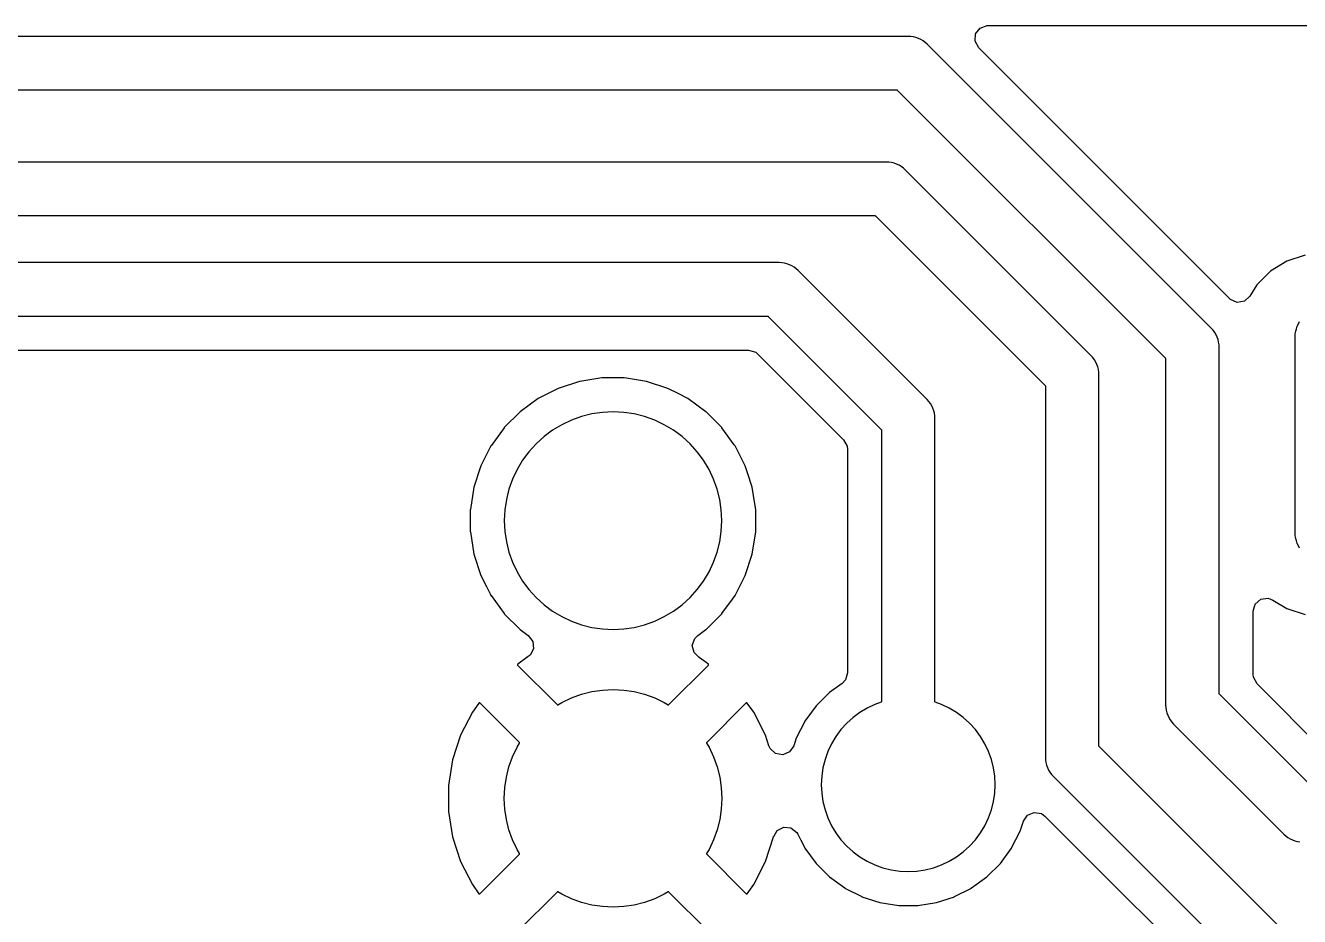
# Model space of a CAD drawing. Header units: metres. Extents: x 92.3 to 181.5, y -134.8 to -50.6.
# Drawn here: x 121.33 to 132.98, y -76.11 to -67.96 of the extents above; entities that cross this region are included whole.
import ezdxf

# ---------------------------------------------------------------- set-up
doc = ezdxf.new("R2010")
doc.units = ezdxf.units.M

msp = doc.modelspace()

# ---------------------------------------------------------------- linework, layer by layer
for points in [[(133.108, -74.933), (132.247, -74.072), (132.247, -74.071), (132.246, -74.071), (132.246, -74.071), (132.246, -74.071), (132.246, -74.071), (132.246, -74.071), (132.246, -74.071), (132.246, -74.071), (132.246, -74.071), (132.246, -74.071), (132.246, -74.071), (132.246, -74.071), (132.246, -74.07), (132.246, -74.07), (132.246, -74.07), (132.246, -74.07), (132.246, -74.07), (132.246, -74.07), (132.246, -74.07), (132.246, -74.07), (132.245, -74.07), (132.245, -74.07), (132.245, -74.07), (132.245, -74.069), (132.245, -74.069), (132.245, -74.069), (132.245, -74.069), (132.245, -74.069), (132.245, -74.069), (132.245, -74.069), (132.245, -74.069), (132.245, -74.069), (132.245, -74.069), (132.245, -74.068), (132.245, -74.068), (132.245, -74.068), (132.245, -74.068), (132.245, -74.068), (132.245, -74.068), (132.245, -70.9), (132.244, -70.876), (132.24, -70.852), (132.235, -70.829), (132.226, -70.806), (132.216, -70.784), (132.204, -70.764), (132.189, -70.744), (132.173, -70.727), (129.573, -68.127), (129.556, -68.111), (129.536, -68.096), (129.516, -68.084), (129.494, -68.074), (129.471, -68.065), (129.448, -68.06), (129.424, -68.056), (129.4, -68.055), (109.06, -68.055)], [(133.031, -70.056), (132.864, -70.111), (132.864, -70.111), (132.864, -70.111), (132.864, -70.111), (132.864, -70.111), (132.864, -70.111), (132.864, -70.111), (132.864, -70.111), (132.864, -70.111), (132.864, -70.111), (132.864, -70.111), (132.864, -70.111), (132.863, -70.111), (132.863, -70.111), (132.863, -70.111), (132.714, -70.203), (132.714, -70.204), (132.714, -70.204), (132.714, -70.204), (132.714, -70.204), (132.714, -70.204), (132.714, -70.204), (132.713, -70.204), (132.713, -70.204), (132.713, -70.204), (132.713, -70.204), (132.713, -70.204), (132.589, -70.328), (132.589, -70.328), (132.589, -70.328), (132.589, -70.328), (132.589, -70.328), (132.589, -70.329), (132.589, -70.329), (132.589, -70.329), (132.589, -70.329), (132.589, -70.329), (132.589, -70.329), (132.588, -70.329), (132.525, -70.432), (132.475, -70.477), (132.409, -70.488), (132.347, -70.461), (132.339, -70.454), (130.045, -68.159), (130.012, -68.1), (130.017, -68.033), (130.057, -67.979), (130.121, -67.956), (130.128, -67.956), (134.37, -67.956)], [(109.164, -68.545), (129.296, -68.545), (129.297, -68.545), (129.297, -68.545), (129.297, -68.545), (129.297, -68.545), (129.297, -68.545), (129.297, -68.545), (129.297, -68.545), (129.297, -68.545), (129.297, -68.545), (129.297, -68.545), (129.297, -68.545), (129.298, -68.545), (129.298, -68.545), (129.298, -68.545), (129.298, -68.545), (129.298, -68.545), (129.298, -68.545), (129.298, -68.545), (129.298, -68.546), (129.298, -68.546), (129.298, -68.546), (129.299, -68.546), (129.299, -68.546), (129.299, -68.546), (129.299, -68.546), (129.299, -68.546), (129.299, -68.546), (129.299, -68.546), (129.299, -68.546), (129.299, -68.546), (129.299, -68.546), (129.299, -68.546), (129.299, -68.546), (129.3, -68.546), (129.3, -68.546), (129.3, -68.546), (129.3, -68.546), (129.3, -68.547), (129.3, -68.547), (131.753, -71), (131.753, -71), (131.754, -71), (131.754, -71), (131.754, -71), (131.754, -71), (131.754, -71.001), (131.754, -71.001), (131.754, -71.001), (131.754, -71.001), (131.754, -71.001), (131.754, -71.001), (131.754, -71.001), (131.754, -71.001), (131.754, -71.001), (131.754, -71.001), (131.754, -71.001), (131.754, -71.001), (131.754, -71.002), (131.754, -71.002), (131.754, -71.002), (131.755, -71.002), (131.755, -71.002), (131.755, -71.002), (131.755, -71.002), (131.755, -71.002), (131.755, -71.002), (131.755, -71.002), (131.755, -71.003), (131.755, -71.003), (131.755, -71.003), (131.755, -71.003), (131.755, -71.003), (131.755, -71.003), (131.755, -71.003), (131.755, -71.003), (131.755, -71.003), (131.755, -71.003), (131.755, -71.003), (131.755, -71.004), (131.755, -74.171), (131.756, -74.196), (131.76, -74.219), (131.765, -74.243), (131.774, -74.265), (131.784, -74.287), (131.796, -74.308), (131.811, -74.327), (131.827, -74.345), (132.835, -75.353), (132.853, -75.369), (132.872, -75.384), (132.893, -75.396), (132.915, -75.406), (132.937, -75.415), (132.961, -75.42), (132.984, -75.424)], [(132.79, -76.193), (131.147, -74.55), (131.147, -74.55), (131.146, -74.55), (131.146, -74.55), (131.146, -74.55), (131.146, -74.55), (131.146, -74.549), (131.146, -74.549), (131.146, -74.549), (131.146, -74.549), (131.146, -74.549), (131.146, -74.549), (131.146, -74.549), (131.146, -74.549), (131.146, -74.549), (131.146, -74.549), (131.146, -74.549), (131.146, -74.549), (131.146, -74.548), (131.146, -74.548), (131.146, -74.548), (131.145, -74.548), (131.145, -74.548), (131.145, -74.548), (131.145, -74.548), (131.145, -74.548), (131.145, -74.548), (131.145, -74.548), (131.145, -74.547), (131.145, -74.547), (131.145, -74.547), (131.145, -74.547), (131.145, -74.547), (131.145, -74.547), (131.145, -74.547), (131.145, -74.547), (131.145, -74.547), (131.145, -74.547), (131.145, -74.547), (131.145, -74.546), (131.145, -71.15), (131.144, -71.126), (131.14, -71.102), (131.135, -71.079), (131.126, -71.056), (131.116, -71.034), (131.104, -71.014), (131.089, -70.994), (131.073, -70.977), (129.373, -69.277), (129.356, -69.261), (129.336, -69.246), (129.316, -69.234), (129.294, -69.224), (129.271, -69.215), (129.248, -69.21), (129.224, -69.206), (129.2, -69.205), (109.29, -69.205)], [(109.394, -69.695), (129.096, -69.695), (129.097, -69.695), (129.097, -69.695), (129.097, -69.695), (129.097, -69.695), (129.097, -69.695), (129.097, -69.695), (129.097, -69.695), (129.097, -69.695), (129.097, -69.695), (129.097, -69.695), (129.097, -69.695), (129.098, -69.695), (129.098, -69.695), (129.098, -69.695), (129.098, -69.695), (129.098, -69.695), (129.098, -69.695), (129.098, -69.695), (129.098, -69.696), (129.098, -69.696), (129.098, -69.696), (129.099, -69.696), (129.099, -69.696), (129.099, -69.696), (129.099, -69.696), (129.099, -69.696), (129.099, -69.696), (129.099, -69.696), (129.099, -69.696), (129.099, -69.696), (129.099, -69.696), (129.099, -69.696), (129.099, -69.696), (129.1, -69.696), (129.1, -69.696), (129.1, -69.696), (129.1, -69.696), (129.1, -69.697), (129.1, -69.697), (130.653, -71.25), (130.653, -71.25), (130.654, -71.25), (130.654, -71.25), (130.654, -71.25), (130.654, -71.25), (130.654, -71.251), (130.654, -71.251), (130.654, -71.251), (130.654, -71.251), (130.654, -71.251), (130.654, -71.251), (130.654, -71.251), (130.654, -71.251), (130.654, -71.251), (130.654, -71.251), (130.654, -71.251), (130.654, -71.251), (130.654, -71.252), (130.654, -71.252), (130.654, -71.252), (130.655, -71.252), (130.655, -71.252), (130.655, -71.252), (130.655, -71.252), (130.655, -71.252), (130.655, -71.252), (130.655, -71.252), (130.655, -71.253), (130.655, -71.253), (130.655, -71.253), (130.655, -71.253), (130.655, -71.253), (130.655, -71.253), (130.655, -71.253), (130.655, -71.253), (130.655, -71.253), (130.655, -71.253), (130.655, -71.253), (130.655, -71.254), (130.655, -74.65), (130.656, -74.674), (130.66, -74.698), (130.665, -74.721), (130.674, -74.744), (130.684, -74.766), (130.696, -74.786), (130.711, -74.806), (130.727, -74.823), (132.517, -76.613)], [(110.414, -70.615), (128.116, -70.615), (128.117, -70.615), (128.117, -70.615), (128.117, -70.615), (128.117, -70.615), (128.117, -70.615), (128.117, -70.615), (128.117, -70.615), (128.117, -70.615), (128.117, -70.615), (128.117, -70.615), (128.117, -70.615), (128.118, -70.615), (128.118, -70.615), (128.118, -70.615), (128.118, -70.615), (128.118, -70.615), (128.118, -70.615), (128.118, -70.615), (128.118, -70.616), (128.118, -70.616), (128.118, -70.616), (128.119, -70.616), (128.119, -70.616), (128.119, -70.616), (128.119, -70.616), (128.119, -70.616), (128.119, -70.616), (128.119, -70.616), (128.119, -70.616), (128.119, -70.616), (128.119, -70.616), (128.119, -70.616), (128.119, -70.616), (128.12, -70.616), (128.12, -70.616), (128.12, -70.616), (128.12, -70.616), (128.12, -70.617), (128.12, -70.617), (129.153, -71.65), (129.153, -71.65), (129.154, -71.65), (129.154, -71.65), (129.154, -71.65), (129.154, -71.65), (129.154, -71.651), (129.154, -71.651), (129.154, -71.651), (129.154, -71.651), (129.154, -71.651), (129.154, -71.651), (129.154, -71.651), (129.154, -71.651), (129.154, -71.651), (129.154, -71.651), (129.154, -71.651), (129.154, -71.651), (129.154, -71.652), (129.154, -71.652), (129.154, -71.652), (129.155, -71.652), (129.155, -71.652), (129.155, -71.652), (129.155, -71.652), (129.155, -71.652), (129.155, -71.652), (129.155, -71.652), (129.155, -71.653), (129.155, -71.653), (129.155, -71.653), (129.155, -71.653), (129.155, -71.653), (129.155, -71.653), (129.155, -71.653), (129.155, -71.653), (129.155, -71.653), (129.155, -71.653), (129.155, -71.653), (129.155, -71.654), (129.155, -74.141), (129.155, -74.141), (129.155, -74.141), (129.155, -74.141), (129.155, -74.141), (129.155, -74.141), (129.155, -74.141), (129.155, -74.141), (129.155, -74.142), (129.155, -74.142), (129.155, -74.142), (129.155, -74.142), (129.155, -74.142), (129.155, -74.142), (129.155, -74.142), (129.155, -74.142), (129.155, -74.142), (129.155, -74.142), (129.155, -74.143), (129.155, -74.143), (129.154, -74.143), (129.154, -74.143), (129.154, -74.143), (129.154, -74.143), (129.154, -74.143), (129.154, -74.143), (129.154, -74.143), (129.154, -74.143), (129.154, -74.144), (129.154, -74.144), (129.154, -74.144), (129.154, -74.144), (129.154, -74.144), (129.154, -74.144), (129.154, -74.144), (129.154, -74.144), (129.154, -74.144), (129.154, -74.144), (129.153, -74.144), (129.153, -74.144), (129.153, -74.145), (129.153, -74.145), (129.153, -74.145), (129.153, -74.145), (129.153, -74.145), (129.153, -74.145), (129.153, -74.145), (129.153, -74.145), (129.153, -74.145), (129.153, -74.145), (129.152, -74.145), (129.152, -74.145), (129.152, -74.145), (129.152, -74.145), (129.152, -74.145), (129.152, -74.145), (129.152, -74.145), (129.152, -74.145), (129.152, -74.145), (129.152, -74.146), (129.152, -74.146), (129.152, -74.146), (129.096, -74.166), (129.025, -74.199), (128.958, -74.239), (128.896, -74.285), (128.838, -74.338), (128.785, -74.396), (128.739, -74.458), (128.699, -74.525), (128.666, -74.596), (128.639, -74.669), (128.62, -74.745), (128.609, -74.822), (128.605, -74.9), (128.609, -74.978), (128.62, -75.055), (128.639, -75.131), (128.666, -75.204), (128.699, -75.275), (128.739, -75.342), (128.785, -75.404), (128.838, -75.462), (128.896, -75.515), (128.958, -75.561), (129.025, -75.601), (129.096, -75.634), (129.169, -75.661), (129.245, -75.68), (129.322, -75.691), (129.4, -75.695), (129.478, -75.691), (129.555, -75.68), (129.631, -75.661), (129.704, -75.634), (129.775, -75.601), (129.842, -75.561), (129.904, -75.515), (129.962, -75.462), (130.015, -75.404), (130.061, -75.342), (130.101, -75.275), (130.134, -75.204), (130.161, -75.131), (130.18, -75.055), (130.191, -74.978), (130.195, -74.9), (130.191, -74.822), (130.18, -74.745), (130.161, -74.669), (130.134, -74.596), (130.101, -74.525), (130.061, -74.458), (130.015, -74.396), (129.962, -74.338), (129.904, -74.285), (129.842, -74.239), (129.775, -74.199), (129.704, -74.166), (129.648, -74.146), (129.648, -74.146), (129.648, -74.146), (129.648, -74.145), (129.648, -74.145), (129.648, -74.145), (129.648, -74.145), (129.648, -74.145), (129.648, -74.145), (129.648, -74.145), (129.648, -74.145), (129.648, -74.145), (129.647, -74.145), (129.647, -74.145), (129.647, -74.145), (129.647, -74.145), (129.647, -74.145), (129.647, -74.145), (129.647, -74.145), (129.647, -74.145), (129.647, -74.145), (129.647, -74.145), (129.647, -74.144), (129.647, -74.144), (129.646, -74.144), (129.646, -74.144), (129.646, -74.144), (129.646, -74.144), (129.646, -74.144), (129.646, -74.144), (129.646, -74.144), (129.646, -74.144), (129.646, -74.144), (129.646, -74.144), (129.646, -74.143), (129.646, -74.143), (129.646, -74.143), (129.646, -74.143), (129.646, -74.143), (129.646, -74.143), (129.646, -74.143), (129.646, -74.143), (129.645, -74.143), (129.645, -74.143), (129.645, -74.142), (129.645, -74.142), (129.645, -74.142), (129.645, -74.142), (129.645, -74.142), (129.645, -74.142), (129.645, -74.142), (129.645, -74.142), (129.645, -74.142), (129.645, -74.142), (129.645, -74.141), (129.645, -74.141), (129.645, -74.141), (129.645, -74.141), (129.645, -74.141), (129.645, -74.141), (129.645, -74.141), (129.645, -74.141), (129.645, -71.55), (129.644, -71.526), (129.64, -71.502), (129.635, -71.479), (129.626, -71.456), (129.616, -71.434), (129.604, -71.414), (129.589, -71.394), (129.573, -71.377), (128.393, -70.197), (128.376, -70.181), (128.356, -70.166), (128.336, -70.154), (128.314, -70.144), (128.291, -70.135), (128.268, -70.13), (128.244, -70.126), (128.22, -70.125), (110.31, -70.125)], [(132.981, -72.736), (132.969, -72.715), (132.959, -72.694), (132.951, -72.671), (132.945, -72.648), (132.941, -72.624), (132.94, -72.6), (132.94, -70.8), (132.941, -70.776), (132.945, -70.752), (132.951, -70.729), (132.959, -70.706), (132.969, -70.685), (132.981, -70.664)], [(110.59, -70.926), (127.94, -70.926), (128.005, -70.945), (128.025, -70.961), (128.809, -71.745), (128.842, -71.805), (128.844, -71.83), (128.844, -73.876), (128.825, -73.941), (128.795, -73.973), (128.68, -74.057), (128.68, -74.057), (128.68, -74.057), (128.68, -74.057), (128.68, -74.057), (128.68, -74.057), (128.68, -74.057), (128.68, -74.057), (128.68, -74.057), (128.68, -74.057), (128.557, -74.18), (128.557, -74.18), (128.557, -74.18), (128.557, -74.18), (128.557, -74.18), (128.557, -74.18), (128.557, -74.18), (128.557, -74.18), (128.557, -74.18), (128.557, -74.18), (128.516, -74.236), (128.455, -74.32), (128.455, -74.32), (128.455, -74.32), (128.455, -74.321), (128.455, -74.321), (128.455, -74.321), (128.454, -74.321), (128.454, -74.321), (128.454, -74.321), (128.454, -74.321), (128.376, -74.475), (128.376, -74.475), (128.376, -74.475), (128.376, -74.475), (128.376, -74.475), (128.376, -74.475), (128.376, -74.475), (128.376, -74.475), (128.376, -74.476), (128.375, -74.476), (128.375, -74.476), (128.375, -74.476), (128.375, -74.476), (128.375, -74.476), (128.375, -74.476), (128.375, -74.476), (128.375, -74.476), (128.353, -74.544), (128.315, -74.6), (128.253, -74.626), (128.187, -74.615), (128.138, -74.569), (128.126, -74.545), (128.095, -74.448), (128.095, -74.448), (128.095, -74.447), (128.095, -74.447), (128.095, -74.447), (128.095, -74.447), (128.095, -74.447), (128.095, -74.447), (128.095, -74.447), (128.095, -74.447), (127.987, -74.237), (127.987, -74.236), (127.987, -74.236), (127.987, -74.236), (127.987, -74.236), (127.987, -74.236), (127.987, -74.236), (127.987, -74.236), (127.987, -74.236), (127.987, -74.236), (127.927, -74.153), (127.927, -74.153), (127.927, -74.153), (127.927, -74.153), (127.927, -74.153), (127.926, -74.153), (127.926, -74.153), (127.926, -74.152), (127.926, -74.152), (127.926, -74.152), (127.926, -74.152), (127.926, -74.152), (127.926, -74.152), (127.926, -74.152), (127.926, -74.152), (127.926, -74.152), (127.926, -74.152), (127.926, -74.152), (127.925, -74.152), (127.925, -74.152), (127.925, -74.152), (127.925, -74.152), (127.925, -74.152), (127.925, -74.151), (127.925, -74.151), (127.925, -74.151), (127.925, -74.151), (127.925, -74.151), (127.925, -74.151), (127.925, -74.151), (127.924, -74.151), (127.924, -74.151), (127.924, -74.151), (127.924, -74.151), (127.924, -74.151), (127.924, -74.151), (127.924, -74.151), (127.924, -74.151), (127.924, -74.151), (127.924, -74.151), (127.924, -74.151), (127.923, -74.151), (127.923, -74.151), (127.923, -74.151), (127.923, -74.151), (127.923, -74.151), (127.923, -74.151), (127.923, -74.151), (127.923, -74.151), (127.923, -74.151), (127.923, -74.151), (127.922, -74.151), (127.922, -74.151), (127.922, -74.151), (127.922, -74.151), (127.922, -74.151), (127.922, -74.151), (127.922, -74.151), (127.922, -74.151), (127.922, -74.151), (127.922, -74.151), (127.921, -74.151), (127.921, -74.151), (127.921, -74.151), (127.921, -74.151), (127.921, -74.151), (127.921, -74.151), (127.921, -74.151), (127.921, -74.151), (127.921, -74.151), (127.921, -74.151), (127.921, -74.151), (127.92, -74.151), (127.92, -74.151), (127.92, -74.151), (127.92, -74.152), (127.92, -74.152), (127.92, -74.152), (127.92, -74.152), (127.92, -74.152), (127.92, -74.152), (127.92, -74.152), (127.92, -74.152), (127.919, -74.152), (127.919, -74.152), (127.919, -74.152), (127.919, -74.152), (127.919, -74.152), (127.919, -74.152), (127.557, -74.514), (127.557, -74.515), (127.557, -74.515), (127.557, -74.515), (127.557, -74.515), (127.557, -74.515), (127.557, -74.515), (127.557, -74.515), (127.557, -74.515), (127.556, -74.515), (127.556, -74.515), (127.556, -74.515), (127.556, -74.515), (127.556, -74.515), (127.556, -74.516), (127.556, -74.516), (127.556, -74.516), (127.556, -74.516), (127.556, -74.516), (127.556, -74.516), (127.556, -74.516), (127.556, -74.516), (127.556, -74.516), (127.556, -74.516), (127.556, -74.516), (127.556, -74.517), (127.556, -74.517), (127.556, -74.517), (127.556, -74.517), (127.556, -74.517), (127.556, -74.517), (127.556, -74.517), (127.556, -74.517), (127.556, -74.517), (127.556, -74.517), (127.556, -74.518), (127.556, -74.518), (127.556, -74.518), (127.556, -74.518), (127.556, -74.518), (127.556, -74.518), (127.556, -74.518), (127.556, -74.518), (127.556, -74.518), (127.556, -74.519), (127.556, -74.519), (127.556, -74.519), (127.556, -74.519), (127.556, -74.519), (127.556, -74.519), (127.556, -74.519), (127.556, -74.519), (127.556, -74.519), (127.556, -74.519), (127.556, -74.52), (127.556, -74.52), (127.556, -74.52), (127.556, -74.52), (127.556, -74.52), (127.556, -74.52), (127.556, -74.52), (127.556, -74.52), (127.556, -74.52), (127.556, -74.52), (127.556, -74.52), (127.556, -74.52), (127.556, -74.521), (127.578, -74.556), (127.619, -74.644), (127.652, -74.736), (127.676, -74.831), (127.69, -74.927), (127.695, -75.025), (127.69, -75.123), (127.676, -75.219), (127.652, -75.314), (127.619, -75.406), (127.578, -75.494), (127.556, -75.529), (127.556, -75.53), (127.556, -75.53), (127.556, -75.53), (127.556, -75.53), (127.556, -75.53), (127.556, -75.53), (127.556, -75.53), (127.556, -75.53), (127.556, -75.53), (127.556, -75.53), (127.556, -75.53), (127.556, -75.531), (127.556, -75.531), (127.556, -75.531), (127.556, -75.531), (127.556, -75.531), (127.556, -75.531), (127.556, -75.531), (127.556, -75.531), (127.556, -75.531), (127.556, -75.531), (127.556, -75.531), (127.556, -75.532), (127.556, -75.532), (127.556, -75.532), (127.556, -75.532), (127.556, -75.532), (127.556, -75.532), (127.556, -75.532), (127.556, -75.532), (127.556, -75.532), (127.556, -75.532), (127.556, -75.533), (127.556, -75.533), (127.556, -75.533), (127.556, -75.533), (127.556, -75.533), (127.556, -75.533), (127.556, -75.533), (127.556, -75.533), (127.556, -75.533), (127.556, -75.533), (127.556, -75.533), (127.556, -75.534), (127.556, -75.534), (127.556, -75.534), (127.556, -75.534), (127.556, -75.534), (127.556, -75.534), (127.556, -75.534), (127.556, -75.534), (127.556, -75.534), (127.556, -75.534), (127.556, -75.534), (127.556, -75.534), (127.556, -75.535), (127.556, -75.535), (127.556, -75.535), (127.556, -75.535), (127.556, -75.535), (127.557, -75.535), (127.557, -75.535), (127.557, -75.535), (127.557, -75.535), (127.557, -75.535), (127.557, -75.535), (127.557, -75.535), (127.557, -75.535), (127.557, -75.536), (127.919, -75.898), (127.919, -75.898), (127.919, -75.898), (127.919, -75.898), (127.919, -75.898), (127.919, -75.898), (127.92, -75.898), (127.92, -75.898), (127.92, -75.898), (127.92, -75.898), (127.92, -75.898), (127.92, -75.898), (127.92, -75.898), (127.92, -75.898), (127.92, -75.899), (127.92, -75.899), (127.92, -75.899), (127.921, -75.899), (127.921, -75.899), (127.921, -75.899), (127.921, -75.899), (127.921, -75.899), (127.921, -75.899), (127.921, -75.899), (127.921, -75.899), (127.921, -75.899), (127.921, -75.899), (127.921, -75.899), (127.922, -75.899), (127.922, -75.899), (127.922, -75.899), (127.922, -75.899), (127.922, -75.899), (127.922, -75.899), (127.922, -75.899), (127.922, -75.899), (127.922, -75.899), (127.922, -75.899), (127.923, -75.899), (127.923, -75.899), (127.923, -75.899), (127.923, -75.899), (127.923, -75.899), (127.923, -75.899), (127.923, -75.899), (127.923, -75.899), (127.923, -75.899), (127.923, -75.899), (127.924, -75.899), (127.924, -75.899), (127.924, -75.899), (127.924, -75.899), (127.924, -75.899), (127.924, -75.899), (127.924, -75.899), (127.924, -75.899), (127.924, -75.899), (127.924, -75.899), (127.924, -75.899), (127.925, -75.899), (127.925, -75.899), (127.925, -75.899), (127.925, -75.899), (127.925, -75.899), (127.925, -75.899), (127.925, -75.899), (127.925, -75.898), (127.925, -75.898), (127.925, -75.898), (127.925, -75.898), (127.925, -75.898), (127.926, -75.898), (127.926, -75.898), (127.926, -75.898), (127.926, -75.898), (127.926, -75.898), (127.926, -75.898), (127.926, -75.898), (127.926, -75.898), (127.926, -75.898), (127.926, -75.898), (127.926, -75.898), (127.926, -75.897), (127.926, -75.897), (127.927, -75.897), (127.927, -75.897), (127.927, -75.897), (127.927, -75.897), (127.927, -75.897), (127.927, -75.897), (127.987, -75.814), (127.987, -75.814), (127.987, -75.814), (127.987, -75.814), (127.987, -75.814), (127.987, -75.814), (127.987, -75.814), (127.987, -75.814), (127.987, -75.814), (127.987, -75.814), (127.987, -75.814), (127.987, -75.813), (128.095, -75.603), (128.095, -75.603), (128.095, -75.603), (128.095, -75.603), (128.095, -75.603), (128.095, -75.603), (128.095, -75.603), (128.095, -75.603), (128.095, -75.602), (128.095, -75.602), (128.168, -75.376), (128.168, -75.376), (128.168, -75.376), (128.169, -75.376), (128.169, -75.376), (128.169, -75.376), (128.169, -75.376), (128.169, -75.376), (128.169, -75.376), (128.169, -75.376), (128.169, -75.376), (128.169, -75.376), (128.169, -75.376), (128.169, -75.376), (128.169, -75.375), (128.169, -75.375), (128.17, -75.375), (128.17, -75.375), (128.17, -75.375), (128.17, -75.375), (128.17, -75.375), (128.17, -75.375), (128.17, -75.375), (128.17, -75.375), (128.17, -75.375), (128.17, -75.375), (128.17, -75.374), (128.201, -75.32), (128.261, -75.289), (128.327, -75.295), (128.381, -75.337), (128.39, -75.352), (128.418, -75.407), (128.454, -75.479), (128.454, -75.479), (128.454, -75.479), (128.454, -75.479), (128.455, -75.479), (128.455, -75.479), (128.455, -75.479), (128.455, -75.48), (128.455, -75.48), (128.455, -75.48), (128.557, -75.62), (128.557, -75.62), (128.557, -75.62), (128.557, -75.62), (128.557, -75.62), (128.557, -75.62), (128.557, -75.62), (128.557, -75.62), (128.557, -75.62), (128.557, -75.62), (128.68, -75.743), (128.68, -75.743), (128.68, -75.743), (128.68, -75.743), (128.68, -75.743), (128.68, -75.743), (128.68, -75.743), (128.68, -75.743), (128.68, -75.743), (128.68, -75.743), (128.82, -75.845), (128.82, -75.845), (128.82, -75.845), (128.821, -75.845), (128.821, -75.845), (128.821, -75.845), (128.821, -75.846), (128.821, -75.846), (128.821, -75.846), (128.821, -75.846), (128.975, -75.924), (128.975, -75.924), (128.975, -75.924), (128.976, -75.924), (128.976, -75.924), (128.976, -75.924), (128.976, -75.925), (128.976, -75.925), (128.976, -75.925), (128.976, -75.925), (129.141, -75.978), (129.141, -75.978), (129.141, -75.978), (129.141, -75.978), (129.141, -75.978), (129.141, -75.978), (129.141, -75.978), (129.141, -75.978), (129.141, -75.978), (129.142, -75.978), (129.313, -76.005), (129.313, -76.005), (129.313, -76.005), (129.313, -76.006), (129.313, -76.006), (129.313, -76.006), (129.313, -76.006), (129.313, -76.006), (129.313, -76.006), (129.313, -76.006), (129.487, -76.006), (129.487, -76.006), (129.487, -76.006), (129.487, -76.006), (129.487, -76.006), (129.487, -76.006), (129.487, -76.006), (129.487, -76.005), (129.487, -76.005), (129.487, -76.005), (129.658, -75.978), (129.659, -75.978), (129.659, -75.978), (129.659, -75.978), (129.659, -75.978), (129.659, -75.978), (129.659, -75.978), (129.659, -75.978), (129.659, -75.978), (129.659, -75.978), (129.824, -75.925), (129.824, -75.925), (129.824, -75.925), (129.824, -75.925), (129.824, -75.924), (129.824, -75.924), (129.824, -75.924), (129.825, -75.924), (129.825, -75.924), (129.825, -75.924), (129.979, -75.846), (129.979, -75.846), (129.979, -75.846), (129.979, -75.846), (129.979, -75.845), (129.979, -75.845), (129.979, -75.845), (129.98, -75.845), (129.98, -75.845), (129.98, -75.845), (130.12, -75.743), (130.12, -75.743), (130.12, -75.743), (130.12, -75.743), (130.12, -75.743), (130.12, -75.743), (130.12, -75.743), (130.12, -75.743), (130.12, -75.743), (130.12, -75.743), (130.243, -75.62), (130.243, -75.62), (130.243, -75.62), (130.243, -75.62), (130.243, -75.62), (130.243, -75.62), (130.243, -75.62), (130.243, -75.62), (130.243, -75.62), (130.243, -75.62), (130.345, -75.48), (130.345, -75.48), (130.345, -75.48), (130.345, -75.479), (130.345, -75.479), (130.345, -75.479), (130.346, -75.479), (130.346, -75.479), (130.346, -75.479), (130.346, -75.479), (130.424, -75.325), (130.424, -75.325), (130.424, -75.325), (130.424, -75.324), (130.424, -75.324), (130.424, -75.324), (130.425, -75.324), (130.425, -75.324), (130.425, -75.324), (130.425, -75.324), (130.454, -75.235), (130.492, -75.179), (130.553, -75.153), (130.62, -75.164), (130.651, -75.187), (132.348, -76.884)], [(125.913, -73.737), (125.911, -73.738), (125.911, -73.738), (125.911, -73.738), (125.911, -73.738), (125.911, -73.738), (125.828, -73.798), (125.828, -73.798), (125.828, -73.798), (125.828, -73.799), (125.828, -73.799), (125.828, -73.799), (125.827, -73.799), (125.827, -73.799), (125.827, -73.799), (125.827, -73.799), (125.827, -73.799), (125.827, -73.799), (125.827, -73.799), (125.827, -73.799), (125.827, -73.799), (125.827, -73.799), (125.827, -73.799), (125.827, -73.799), (125.827, -73.8), (125.827, -73.8), (125.827, -73.8), (125.827, -73.8), (125.827, -73.8), (125.826, -73.8), (125.826, -73.8), (125.826, -73.8), (125.826, -73.8), (125.826, -73.8), (125.826, -73.8), (125.826, -73.801), (125.826, -73.801), (125.826, -73.801), (125.826, -73.801), (125.826, -73.801), (125.826, -73.801), (125.826, -73.801), (125.826, -73.801), (125.826, -73.801), (125.826, -73.801), (125.826, -73.801), (125.826, -73.801), (125.826, -73.802), (125.826, -73.802), (125.826, -73.802), (125.826, -73.802), (125.826, -73.802), (125.826, -73.802), (125.826, -73.802), (125.826, -73.802), (125.826, -73.802), (125.826, -73.802), (125.826, -73.803), (125.826, -73.803), (125.826, -73.803), (125.826, -73.803), (125.826, -73.803), (125.826, -73.803), (125.826, -73.803), (125.826, -73.803), (125.826, -73.803), (125.826, -73.803), (125.826, -73.803), (125.826, -73.804), (125.826, -73.804), (125.826, -73.804), (125.826, -73.804), (125.826, -73.804), (125.826, -73.804), (125.826, -73.804), (125.826, -73.804), (125.826, -73.804), (125.826, -73.804), (125.826, -73.805), (125.826, -73.805), (125.826, -73.805), (125.826, -73.805), (125.827, -73.805), (125.827, -73.805), (125.827, -73.805), (125.827, -73.805), (125.827, -73.805), (125.827, -73.805), (125.827, -73.805), (125.827, -73.805), (125.827, -73.806), (125.827, -73.806), (125.827, -73.806), (125.827, -73.806), (125.827, -73.806), (125.827, -73.806), (126.189, -74.168), (126.19, -74.168), (126.19, -74.168), (126.19, -74.168), (126.19, -74.168), (126.19, -74.168), (126.19, -74.168), (126.19, -74.168), (126.19, -74.168), (126.19, -74.169), (126.19, -74.169), (126.19, -74.169), (126.19, -74.169), (126.19, -74.169), (126.191, -74.169), (126.191, -74.169), (126.191, -74.169), (126.191, -74.169), (126.191, -74.169), (126.191, -74.169), (126.191, -74.169), (126.191, -74.169), (126.191, -74.169), (126.191, -74.169), (126.191, -74.169), (126.191, -74.169), (126.192, -74.169), (126.192, -74.169), (126.192, -74.169), (126.192, -74.169), (126.192, -74.169), (126.192, -74.169), (126.192, -74.169), (126.192, -74.169), (126.192, -74.169), (126.192, -74.169), (126.192, -74.169), (126.193, -74.169), (126.193, -74.169), (126.193, -74.169), (126.193, -74.169), (126.193, -74.169), (126.193, -74.169), (126.193, -74.169), (126.193, -74.169), (126.193, -74.169), (126.193, -74.169), (126.194, -74.169), (126.194, -74.169), (126.194, -74.169), (126.194, -74.169), (126.194, -74.169), (126.194, -74.169), (126.194, -74.169), (126.194, -74.169), (126.194, -74.169), (126.194, -74.169), (126.194, -74.169), (126.195, -74.169), (126.195, -74.169), (126.195, -74.169), (126.195, -74.169), (126.195, -74.169), (126.195, -74.169), (126.195, -74.169), (126.195, -74.169), (126.195, -74.169), (126.195, -74.169), (126.195, -74.169), (126.196, -74.169), (126.231, -74.147), (126.319, -74.106), (126.411, -74.073), (126.506, -74.049), (126.602, -74.035), (126.7, -74.03), (126.798, -74.035), (126.894, -74.049), (126.989, -74.073), (127.081, -74.106), (127.169, -74.147), (127.204, -74.169), (127.205, -74.169), (127.205, -74.169), (127.205, -74.169), (127.205, -74.169), (127.205, -74.169), (127.205, -74.169), (127.205, -74.169), (127.205, -74.169), (127.205, -74.169), (127.205, -74.169), (127.205, -74.169), (127.206, -74.169), (127.206, -74.169), (127.206, -74.169), (127.206, -74.169), (127.206, -74.169), (127.206, -74.169), (127.206, -74.169), (127.206, -74.169), (127.206, -74.169), (127.206, -74.169), (127.206, -74.169), (127.207, -74.169), (127.207, -74.169), (127.207, -74.169), (127.207, -74.169), (127.207, -74.169), (127.207, -74.169), (127.207, -74.169), (127.207, -74.169), (127.207, -74.169), (127.207, -74.169), (127.208, -74.169), (127.208, -74.169), (127.208, -74.169), (127.208, -74.169), (127.208, -74.169), (127.208, -74.169), (127.208, -74.169), (127.208, -74.169), (127.208, -74.169), (127.208, -74.169), (127.208, -74.169), (127.209, -74.169), (127.209, -74.169), (127.209, -74.169), (127.209, -74.169), (127.209, -74.169), (127.209, -74.169), (127.209, -74.169), (127.209, -74.169), (127.209, -74.169), (127.209, -74.169), (127.209, -74.169), (127.209, -74.169), (127.21, -74.169), (127.21, -74.169), (127.21, -74.169), (127.21, -74.169), (127.21, -74.169), (127.21, -74.168), (127.21, -74.168), (127.21, -74.168), (127.21, -74.168), (127.21, -74.168), (127.21, -74.168), (127.21, -74.168), (127.21, -74.168), (127.211, -74.168), (127.573, -73.806), (127.573, -73.806), (127.573, -73.806), (127.573, -73.806), (127.573, -73.806), (127.573, -73.806), (127.573, -73.805), (127.573, -73.805), (127.573, -73.805), (127.573, -73.805), (127.573, -73.805), (127.573, -73.805), (127.573, -73.805), (127.573, -73.805), (127.573, -73.805), (127.573, -73.805), (127.574, -73.805), (127.574, -73.805), (127.574, -73.804), (127.574, -73.804), (127.574, -73.804), (127.574, -73.804), (127.574, -73.804), (127.574, -73.804), (127.574, -73.804), (127.574, -73.804), (127.574, -73.804), (127.574, -73.804), (127.574, -73.803), (127.574, -73.803), (127.574, -73.803), (127.574, -73.803), (127.574, -73.803), (127.574, -73.803), (127.574, -73.803), (127.574, -73.803), (127.574, -73.803), (127.574, -73.803), (127.574, -73.803), (127.574, -73.802), (127.574, -73.802), (127.574, -73.802), (127.574, -73.802), (127.574, -73.802), (127.574, -73.802), (127.574, -73.802), (127.574, -73.802), (127.574, -73.802), (127.574, -73.802), (127.574, -73.801), (127.574, -73.801), (127.574, -73.801), (127.574, -73.801), (127.574, -73.801), (127.574, -73.801), (127.574, -73.801), (127.574, -73.801), (127.574, -73.801), (127.574, -73.801), (127.574, -73.801), (127.574, -73.801), (127.574, -73.8), (127.574, -73.8), (127.574, -73.8), (127.574, -73.8), (127.574, -73.8), (127.574, -73.8), (127.573, -73.8), (127.573, -73.8), (127.573, -73.8), (127.573, -73.8), (127.573, -73.8), (127.573, -73.799), (127.573, -73.799), (127.573, -73.799), (127.573, -73.799), (127.573, -73.799), (127.573, -73.799), (127.573, -73.799), (127.573, -73.799), (127.573, -73.799), (127.573, -73.799), (127.573, -73.799), (127.573, -73.799), (127.572, -73.799), (127.572, -73.799), (127.572, -73.799), (127.572, -73.798), (127.572, -73.798), (127.572, -73.798), (127.489, -73.738), (127.489, -73.738), (127.489, -73.738), (127.489, -73.738), (127.489, -73.738), (127.488, -73.737), (127.488, -73.737), (127.488, -73.737), (127.488, -73.737), (127.488, -73.737), (127.488, -73.737), (127.488, -73.737), (127.488, -73.737), (127.488, -73.736), (127.487, -73.736), (127.487, -73.736), (127.487, -73.736), (127.487, -73.736), (127.487, -73.736), (127.487, -73.736), (127.487, -73.736), (127.487, -73.736), (127.487, -73.736), (127.487, -73.736), (127.487, -73.735), (127.487, -73.735), (127.487, -73.735), (127.487, -73.735), (127.487, -73.735), (127.487, -73.735), (127.487, -73.735), (127.487, -73.735), (127.487, -73.735), (127.487, -73.735), (127.486, -73.735), (127.486, -73.735), (127.486, -73.735), (127.442, -73.692), (127.425, -73.627), (127.447, -73.564), (127.475, -73.536), (127.549, -73.482), (127.55, -73.481), (127.55, -73.481), (127.55, -73.481), (127.55, -73.481), (127.55, -73.481), (127.55, -73.481), (127.551, -73.481), (127.551, -73.481), (127.551, -73.481), (127.551, -73.481), (127.696, -73.336), (127.696, -73.336), (127.696, -73.336), (127.696, -73.336), (127.696, -73.335), (127.696, -73.335), (127.696, -73.335), (127.696, -73.335), (127.696, -73.335), (127.696, -73.335), (127.793, -73.202), (127.816, -73.17), (127.816, -73.169), (127.816, -73.169), (127.816, -73.169), (127.817, -73.169), (127.817, -73.169), (127.817, -73.169), (127.817, -73.169), (127.817, -73.169), (127.817, -73.169), (127.91, -72.986), (127.91, -72.986), (127.91, -72.986), (127.91, -72.986), (127.91, -72.986), (127.91, -72.986), (127.91, -72.986), (127.91, -72.986), (127.91, -72.986), (127.91, -72.986), (127.973, -72.791), (127.973, -72.791), (127.973, -72.791), (127.973, -72.791), (127.973, -72.791), (127.973, -72.791), (127.973, -72.791), (127.973, -72.791), (127.973, -72.79), (127.973, -72.79), (128.005, -72.588), (128.005, -72.588), (128.005, -72.588), (128.005, -72.588), (128.005, -72.588), (128.005, -72.588), (128.005, -72.588), (128.005, -72.588), (128.005, -72.587), (128.005, -72.587), (128.005, -72.383), (128.005, -72.383), (128.005, -72.382), (128.005, -72.382), (128.005, -72.382), (128.005, -72.382), (128.005, -72.382), (128.005, -72.382), (128.005, -72.382), (128.005, -72.382), (127.998, -72.332), (127.973, -72.18), (127.973, -72.18), (127.973, -72.179), (127.973, -72.179), (127.973, -72.179), (127.973, -72.179), (127.973, -72.179), (127.973, -72.179), (127.973, -72.179), (127.973, -72.179), (127.931, -72.048), (127.91, -71.984), (127.91, -71.984), (127.91, -71.984), (127.91, -71.984), (127.91, -71.984), (127.91, -71.984), (127.91, -71.984), (127.91, -71.984), (127.91, -71.984), (127.857, -71.881), (127.817, -71.801), (127.817, -71.801), (127.817, -71.801), (127.817, -71.801), (127.817, -71.801), (127.817, -71.801), (127.816, -71.801), (127.816, -71.801), (127.816, -71.801), (127.816, -71.8), (127.809, -71.79), (127.696, -71.635), (127.696, -71.635), (127.696, -71.635), (127.696, -71.635), (127.696, -71.635), (127.696, -71.635), (127.696, -71.634), (127.696, -71.634), (127.696, -71.634), (127.696, -71.634), (127.551, -71.489), (127.551, -71.489), (127.551, -71.489), (127.551, -71.489), (127.55, -71.489), (127.55, -71.489), (127.55, -71.489), (127.55, -71.489), (127.55, -71.489), (127.55, -71.489), (127.385, -71.369), (127.385, -71.369), (127.384, -71.369), (127.384, -71.369), (127.384, -71.369), (127.384, -71.368), (127.384, -71.368), (127.384, -71.368), (127.384, -71.368), (127.384, -71.368), (127.384, -71.368), (127.295, -71.323), (127.201, -71.275), (127.201, -71.275), (127.201, -71.275), (127.201, -71.275), (127.201, -71.275), (127.201, -71.275), (127.201, -71.275), (127.201, -71.275), (127.201, -71.275), (127.201, -71.275), (127.006, -71.212), (127.006, -71.212), (127.006, -71.212), (127.006, -71.212), (127.006, -71.212), (127.006, -71.212), (127.006, -71.212), (127.006, -71.212), (127.005, -71.212), (127.005, -71.212), (126.822, -71.182), (126.803, -71.18), (126.803, -71.18), (126.803, -71.18), (126.803, -71.18), (126.803, -71.18), (126.803, -71.18), (126.803, -71.18), (126.803, -71.18), (126.802, -71.18), (126.802, -71.18), (126.598, -71.18), (126.598, -71.18), (126.597, -71.18), (126.597, -71.18), (126.597, -71.18), (126.597, -71.18), (126.597, -71.18), (126.597, -71.18), (126.597, -71.18), (126.597, -71.18), (126.578, -71.182), (126.395, -71.212), (126.395, -71.212), (126.394, -71.212), (126.394, -71.212), (126.394, -71.212), (126.394, -71.212), (126.394, -71.212), (126.394, -71.212), (126.394, -71.212), (126.394, -71.212), (126.199, -71.275), (126.199, -71.275), (126.199, -71.275), (126.199, -71.275), (126.199, -71.275), (126.199, -71.275), (126.199, -71.275), (126.199, -71.275), (126.199, -71.275), (126.199, -71.275), (126.016, -71.368), (126.016, -71.368), (126.016, -71.368), (126.016, -71.368), (126.016, -71.368), (126.016, -71.368), (126.016, -71.369), (126.016, -71.369), (126.016, -71.369), (126.015, -71.369), (125.85, -71.489), (125.85, -71.489), (125.85, -71.489), (125.85, -71.489), (125.85, -71.489), (125.85, -71.489), (125.849, -71.489), (125.849, -71.489), (125.849, -71.489), (125.849, -71.489), (125.704, -71.634), (125.704, -71.634), (125.704, -71.634), (125.704, -71.634), (125.704, -71.635), (125.704, -71.635), (125.704, -71.635), (125.704, -71.635), (125.704, -71.635), (125.704, -71.635), (125.584, -71.8), (125.584, -71.801), (125.584, -71.801), (125.584, -71.801), (125.583, -71.801), (125.583, -71.801), (125.583, -71.801), (125.583, -71.801), (125.583, -71.801), (125.583, -71.801), (125.49, -71.984), (125.49, -71.984), (125.49, -71.984), (125.49, -71.984), (125.49, -71.984), (125.49, -71.984), (125.49, -71.984), (125.49, -71.984), (125.49, -71.984), (125.49, -71.984), (125.427, -72.179), (125.427, -72.179), (125.427, -72.179), (125.427, -72.179), (125.427, -72.179), (125.427, -72.179), (125.427, -72.179), (125.427, -72.179), (125.427, -72.18), (125.427, -72.18), (125.395, -72.382), (125.395, -72.382), (125.395, -72.382), (125.394, -72.382), (125.394, -72.382), (125.394, -72.382), (125.394, -72.382), (125.394, -72.382), (125.394, -72.383), (125.394, -72.383), (125.394, -72.587), (125.394, -72.587), (125.394, -72.588), (125.394, -72.588), (125.394, -72.588), (125.394, -72.588), (125.394, -72.588), (125.395, -72.588), (125.395, -72.588), (125.395, -72.588), (125.427, -72.79), (125.427, -72.79), (125.427, -72.791), (125.427, -72.791), (125.427, -72.791), (125.427, -72.791), (125.427, -72.791), (125.427, -72.791), (125.427, -72.791), (125.427, -72.791), (125.49, -72.986), (125.49, -72.986), (125.49, -72.986), (125.49, -72.986), (125.49, -72.986), (125.49, -72.986), (125.49, -72.986), (125.49, -72.986), (125.49, -72.986), (125.49, -72.986), (125.541, -73.087), (125.576, -73.154), (125.583, -73.169), (125.583, -73.169), (125.583, -73.169), (125.583, -73.169), (125.583, -73.169), (125.583, -73.169), (125.584, -73.169), (125.584, -73.169), (125.584, -73.169), (125.584, -73.17), (125.704, -73.335), (125.704, -73.335), (125.704, -73.335), (125.704, -73.335), (125.704, -73.335), (125.704, -73.335), (125.704, -73.336), (125.704, -73.336), (125.704, -73.336), (125.704, -73.336), (125.849, -73.481), (125.849, -73.481), (125.849, -73.481), (125.849, -73.481), (125.85, -73.481), (125.85, -73.481), (125.85, -73.481), (125.85, -73.481), (125.85, -73.481), (125.85, -73.481), (125.925, -73.536), (125.967, -73.589), (125.972, -73.656), (125.941, -73.716), (125.915, -73.735), (125.915, -73.735), (125.914, -73.735), (125.914, -73.735), (125.914, -73.735), (125.914, -73.735), (125.914, -73.735), (125.914, -73.735), (125.914, -73.735), (125.914, -73.736), (125.914, -73.736), (125.914, -73.736), (125.914, -73.736), (125.914, -73.736), (125.914, -73.736), (125.914, -73.736), (125.914, -73.736), (125.913, -73.736), (125.913, -73.736), (125.913, -73.736), (125.913, -73.736), (125.913, -73.736), (125.913, -73.737), (125.913, -73.737)], [(127.695, -72.485), (127.69, -72.387), (127.676, -72.291), (127.652, -72.196), (127.619, -72.104), (127.578, -72.016), (127.527, -71.932), (127.469, -71.854), (127.404, -71.781), (127.331, -71.716), (127.253, -71.658), (127.169, -71.607), (127.081, -71.566), (126.989, -71.533), (126.894, -71.509), (126.798, -71.495), (126.7, -71.49), (126.602, -71.495), (126.506, -71.509), (126.411, -71.533), (126.319, -71.566), (126.231, -71.607), (126.147, -71.658), (126.069, -71.716), (125.996, -71.781), (125.931, -71.854), (125.873, -71.932), (125.822, -72.016), (125.781, -72.104), (125.748, -72.196), (125.724, -72.291), (125.71, -72.387), (125.705, -72.485), (125.71, -72.583), (125.724, -72.679), (125.748, -72.774), (125.781, -72.866), (125.822, -72.954), (125.873, -73.038), (125.931, -73.116), (125.996, -73.189), (126.069, -73.254), (126.147, -73.312), (126.231, -73.363), (126.319, -73.404), (126.411, -73.437), (126.506, -73.461), (126.602, -73.475), (126.7, -73.48), (126.798, -73.475), (126.894, -73.461), (126.989, -73.437), (127.081, -73.404), (127.169, -73.363), (127.253, -73.312), (127.331, -73.254), (127.404, -73.189), (127.469, -73.116), (127.527, -73.038), (127.578, -72.954), (127.619, -72.866), (127.652, -72.774), (127.676, -72.679), (127.69, -72.583), (127.695, -72.485)], [(133.203, -74.589), (132.591, -73.977), (132.558, -73.917), (132.556, -73.892), (132.556, -73.313), (132.575, -73.248), (132.625, -73.204), (132.692, -73.194), (132.737, -73.211), (132.863, -73.289), (132.863, -73.289), (132.863, -73.289), (132.864, -73.289), (132.864, -73.289), (132.864, -73.289), (132.864, -73.289), (132.864, -73.289), (132.864, -73.289), (132.864, -73.289), (132.864, -73.289), (132.864, -73.289), (132.864, -73.289), (132.864, -73.289), (133.031, -73.344)], [(125.843, -75.535), (125.843, -75.535), (125.843, -75.535), (125.843, -75.535), (125.843, -75.535), (125.843, -75.535), (125.843, -75.535), (125.843, -75.535), (125.843, -75.535), (125.844, -75.535), (125.844, -75.535), (125.844, -75.535), (125.844, -75.535), (125.844, -75.535), (125.844, -75.534), (125.844, -75.534), (125.844, -75.534), (125.844, -75.534), (125.844, -75.534), (125.844, -75.534), (125.844, -75.534), (125.844, -75.534), (125.844, -75.534), (125.844, -75.534), (125.844, -75.534), (125.844, -75.534), (125.844, -75.533), (125.844, -75.533), (125.844, -75.533), (125.844, -75.533), (125.844, -75.533), (125.844, -75.533), (125.844, -75.533), (125.844, -75.533), (125.844, -75.533), (125.844, -75.533), (125.844, -75.533), (125.844, -75.532), (125.844, -75.532), (125.844, -75.532), (125.844, -75.532), (125.844, -75.532), (125.844, -75.532), (125.844, -75.532), (125.844, -75.532), (125.844, -75.532), (125.844, -75.532), (125.844, -75.531), (125.844, -75.531), (125.844, -75.531), (125.844, -75.531), (125.844, -75.531), (125.844, -75.531), (125.844, -75.531), (125.844, -75.531), (125.844, -75.531), (125.844, -75.531), (125.844, -75.531), (125.844, -75.53), (125.844, -75.53), (125.844, -75.53), (125.844, -75.53), (125.844, -75.53), (125.844, -75.53), (125.844, -75.53), (125.844, -75.53), (125.844, -75.53), (125.844, -75.53), (125.844, -75.53), (125.844, -75.529), (125.822, -75.494), (125.781, -75.406), (125.748, -75.314), (125.724, -75.219), (125.71, -75.123), (125.705, -75.025), (125.71, -74.927), (125.724, -74.831), (125.748, -74.736), (125.781, -74.644), (125.822, -74.556), (125.844, -74.521), (125.844, -74.52), (125.844, -74.52), (125.844, -74.52), (125.844, -74.52), (125.844, -74.52), (125.844, -74.52), (125.844, -74.52), (125.844, -74.52), (125.844, -74.52), (125.844, -74.52), (125.844, -74.52), (125.844, -74.519), (125.844, -74.519), (125.844, -74.519), (125.844, -74.519), (125.844, -74.519), (125.844, -74.519), (125.844, -74.519), (125.844, -74.519), (125.844, -74.519), (125.844, -74.519), (125.844, -74.519), (125.844, -74.518), (125.844, -74.518), (125.844, -74.518), (125.844, -74.518), (125.844, -74.518), (125.844, -74.518), (125.844, -74.518), (125.844, -74.518), (125.844, -74.518), (125.844, -74.518), (125.844, -74.517), (125.844, -74.517), (125.844, -74.517), (125.844, -74.517), (125.844, -74.517), (125.844, -74.517), (125.844, -74.517), (125.844, -74.517), (125.844, -74.517), (125.844, -74.517), (125.844, -74.517), (125.844, -74.516), (125.844, -74.516), (125.844, -74.516), (125.844, -74.516), (125.844, -74.516), (125.844, -74.516), (125.844, -74.516), (125.844, -74.516), (125.844, -74.516), (125.844, -74.516), (125.844, -74.516), (125.844, -74.516), (125.844, -74.515), (125.844, -74.515), (125.844, -74.515), (125.844, -74.515), (125.844, -74.515), (125.843, -74.515), (125.843, -74.515), (125.843, -74.515), (125.843, -74.515), (125.843, -74.515), (125.843, -74.515), (125.843, -74.515), (125.843, -74.515), (125.843, -74.514), (125.481, -74.152), (125.481, -74.152), (125.481, -74.152), (125.481, -74.152), (125.481, -74.152), (125.481, -74.152), (125.48, -74.152), (125.48, -74.152), (125.48, -74.152), (125.48, -74.152), (125.48, -74.152), (125.48, -74.152), (125.48, -74.152), (125.48, -74.152), (125.48, -74.151), (125.48, -74.151), (125.48, -74.151), (125.48, -74.151), (125.479, -74.151), (125.479, -74.151), (125.479, -74.151), (125.479, -74.151), (125.479, -74.151), (125.479, -74.151), (125.479, -74.151), (125.479, -74.151), (125.479, -74.151), (125.479, -74.151), (125.478, -74.151), (125.478, -74.151), (125.478, -74.151), (125.478, -74.151), (125.478, -74.151), (125.478, -74.151), (125.478, -74.151), (125.478, -74.151), (125.478, -74.151), (125.478, -74.151), (125.478, -74.151), (125.477, -74.151), (125.477, -74.151), (125.477, -74.151), (125.477, -74.151), (125.477, -74.151), (125.477, -74.151), (125.477, -74.151), (125.477, -74.151), (125.477, -74.151), (125.477, -74.151), (125.476, -74.151), (125.476, -74.151), (125.476, -74.151), (125.476, -74.151), (125.476, -74.151), (125.476, -74.151), (125.476, -74.151), (125.476, -74.151), (125.476, -74.151), (125.476, -74.151), (125.476, -74.151), (125.476, -74.151), (125.475, -74.151), (125.475, -74.151), (125.475, -74.151), (125.475, -74.151), (125.475, -74.151), (125.475, -74.151), (125.475, -74.152), (125.475, -74.152), (125.475, -74.152), (125.475, -74.152), (125.475, -74.152), (125.474, -74.152), (125.474, -74.152), (125.474, -74.152), (125.474, -74.152), (125.474, -74.152), (125.474, -74.152), (125.474, -74.152), (125.474, -74.152), (125.474, -74.152), (125.474, -74.152), (125.474, -74.152), (125.474, -74.152), (125.474, -74.153), (125.474, -74.153), (125.474, -74.153), (125.473, -74.153), (125.473, -74.153), (125.473, -74.153), (125.413, -74.236), (125.413, -74.236), (125.413, -74.236), (125.413, -74.236), (125.413, -74.236), (125.413, -74.236), (125.413, -74.236), (125.413, -74.236), (125.413, -74.236), (125.413, -74.237), (125.305, -74.447), (125.305, -74.447), (125.305, -74.447), (125.305, -74.447), (125.305, -74.447), (125.305, -74.447), (125.305, -74.447), (125.305, -74.447), (125.305, -74.448), (125.305, -74.448), (125.232, -74.672), (125.232, -74.672), (125.232, -74.672), (125.232, -74.672), (125.232, -74.673), (125.232, -74.673), (125.232, -74.673), (125.232, -74.673), (125.232, -74.673), (125.232, -74.673), (125.195, -74.906), (125.195, -74.906), (125.195, -74.906), (125.195, -74.906), (125.195, -74.907), (125.195, -74.907), (125.195, -74.907), (125.195, -74.907), (125.195, -74.907), (125.195, -74.907), (125.195, -75.143), (125.195, -75.143), (125.195, -75.143), (125.195, -75.143), (125.195, -75.143), (125.195, -75.143), (125.195, -75.144), (125.195, -75.144), (125.195, -75.144), (125.195, -75.144), (125.232, -75.377), (125.232, -75.377), (125.232, -75.377), (125.232, -75.377), (125.232, -75.377), (125.232, -75.377), (125.232, -75.378), (125.232, -75.378), (125.232, -75.378), (125.232, -75.378), (125.305, -75.602), (125.305, -75.602), (125.305, -75.603), (125.305, -75.603), (125.305, -75.603), (125.305, -75.603), (125.305, -75.603), (125.305, -75.603), (125.305, -75.603), (125.305, -75.603), (125.413, -75.813), (125.413, -75.814), (125.413, -75.814), (125.413, -75.814), (125.413, -75.814), (125.413, -75.814), (125.413, -75.814), (125.413, -75.814), (125.413, -75.814), (125.413, -75.814), (125.473, -75.897), (125.473, -75.897), (125.473, -75.897), (125.474, -75.897), (125.474, -75.897), (125.474, -75.897), (125.474, -75.898), (125.474, -75.898), (125.474, -75.898), (125.474, -75.898), (125.474, -75.898), (125.474, -75.898), (125.474, -75.898), (125.474, -75.898), (125.474, -75.898), (125.474, -75.898), (125.474, -75.898), (125.474, -75.898), (125.475, -75.898), (125.475, -75.898), (125.475, -75.898), (125.475, -75.898), (125.475, -75.898), (125.475, -75.899), (125.475, -75.899), (125.475, -75.899), (125.475, -75.899), (125.475, -75.899), (125.475, -75.899), (125.476, -75.899), (125.476, -75.899), (125.476, -75.899), (125.476, -75.899), (125.476, -75.899), (125.476, -75.899), (125.476, -75.899), (125.476, -75.899), (125.476, -75.899), (125.476, -75.899), (125.476, -75.899), (125.476, -75.899), (125.477, -75.899), (125.477, -75.899), (125.477, -75.899), (125.477, -75.899), (125.477, -75.899), (125.477, -75.899), (125.477, -75.899), (125.477, -75.899), (125.477, -75.899), (125.477, -75.899), (125.478, -75.899), (125.478, -75.899), (125.478, -75.899), (125.478, -75.899), (125.478, -75.899), (125.478, -75.899), (125.478, -75.899), (125.478, -75.899), (125.478, -75.899), (125.478, -75.899), (125.478, -75.899), (125.479, -75.899), (125.479, -75.899), (125.479, -75.899), (125.479, -75.899), (125.479, -75.899), (125.479, -75.899), (125.479, -75.899), (125.479, -75.899), (125.479, -75.899), (125.479, -75.899), (125.48, -75.899), (125.48, -75.899), (125.48, -75.898), (125.48, -75.898), (125.48, -75.898), (125.48, -75.898), (125.48, -75.898), (125.48, -75.898), (125.48, -75.898), (125.48, -75.898), (125.48, -75.898), (125.48, -75.898), (125.481, -75.898), (125.481, -75.898), (125.481, -75.898), (125.481, -75.898), (125.481, -75.898), (125.481, -75.898), (125.843, -75.536), (125.843, -75.535)], [(127.573, -76.244), (127.211, -75.882), (127.21, -75.882), (127.21, -75.882), (127.21, -75.882), (127.21, -75.882), (127.21, -75.882), (127.21, -75.882), (127.21, -75.882), (127.21, -75.882), (127.21, -75.881), (127.21, -75.881), (127.21, -75.881), (127.21, -75.881), (127.21, -75.881), (127.209, -75.881), (127.209, -75.881), (127.209, -75.881), (127.209, -75.881), (127.209, -75.881), (127.209, -75.881), (127.209, -75.881), (127.209, -75.881), (127.209, -75.881), (127.209, -75.881), (127.209, -75.881), (127.208, -75.881), (127.208, -75.881), (127.208, -75.881), (127.208, -75.881), (127.208, -75.881), (127.208, -75.881), (127.208, -75.881), (127.208, -75.881), (127.208, -75.881), (127.208, -75.881), (127.207, -75.881), (127.207, -75.881), (127.207, -75.881), (127.207, -75.881), (127.207, -75.881), (127.207, -75.881), (127.207, -75.881), (127.207, -75.881), (127.207, -75.881), (127.206, -75.881), (127.206, -75.881), (127.206, -75.881), (127.206, -75.881), (127.206, -75.881), (127.206, -75.881), (127.206, -75.881), (127.206, -75.881), (127.206, -75.881), (127.206, -75.881), (127.205, -75.881), (127.205, -75.881), (127.205, -75.881), (127.205, -75.881), (127.205, -75.881), (127.205, -75.881), (127.205, -75.881), (127.205, -75.881), (127.205, -75.881), (127.205, -75.881), (127.205, -75.881), (127.205, -75.881), (127.204, -75.881), (127.169, -75.903), (127.081, -75.944), (126.989, -75.977), (126.894, -76.001), (126.798, -76.015), (126.7, -76.02), (126.602, -76.015), (126.506, -76.001), (126.411, -75.977), (126.319, -75.944), (126.231, -75.903), (126.196, -75.881), (126.195, -75.881), (126.195, -75.881), (126.195, -75.881), (126.195, -75.881), (126.195, -75.881), (126.195, -75.881), (126.195, -75.881), (126.195, -75.881), (126.195, -75.881), (126.195, -75.881), (126.195, -75.881), (126.195, -75.881), (126.194, -75.881), (126.194, -75.881), (126.194, -75.881), (126.194, -75.881), (126.194, -75.881), (126.194, -75.881), (126.194, -75.881), (126.194, -75.881), (126.194, -75.881), (126.194, -75.881), (126.193, -75.881), (126.193, -75.881), (126.193, -75.881), (126.193, -75.881), (126.193, -75.881), (126.193, -75.881), (126.193, -75.881), (126.193, -75.881), (126.193, -75.881), (126.192, -75.881), (126.192, -75.881), (126.192, -75.881), (126.192, -75.881), (126.192, -75.881), (126.192, -75.881), (126.192, -75.881), (126.192, -75.881), (126.192, -75.881), (126.192, -75.881), (126.191, -75.881), (126.191, -75.881), (126.191, -75.881), (126.191, -75.881), (126.191, -75.881), (126.191, -75.881), (126.191, -75.881), (126.191, -75.881), (126.191, -75.881), (126.191, -75.881), (126.191, -75.881), (126.19, -75.881), (126.19, -75.881), (126.19, -75.881), (126.19, -75.881), (126.19, -75.881), (126.19, -75.882), (126.19, -75.882), (126.19, -75.882), (126.19, -75.882), (126.19, -75.882), (126.19, -75.882), (126.19, -75.882), (126.19, -75.882), (126.189, -75.882), (125.827, -76.244)]]:
    msp.add_lwpolyline(points)

doc.saveas('drawing.dxf')
